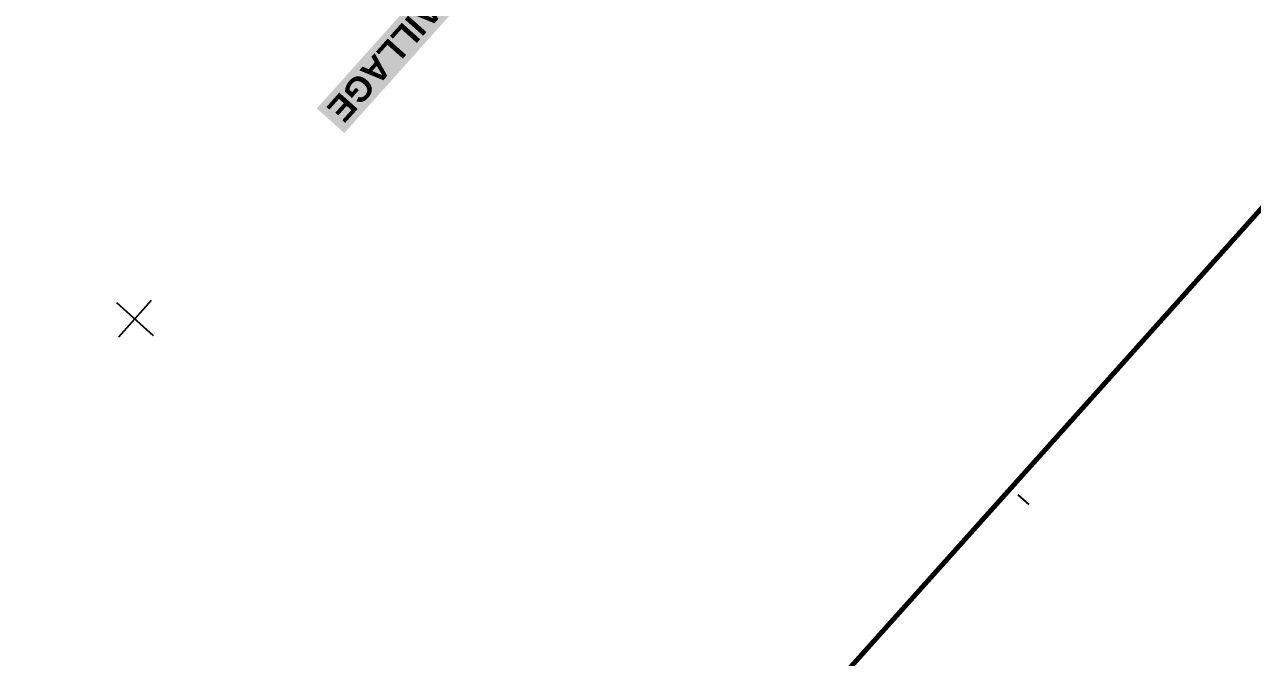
# Model space of a CAD drawing. Header units: metres. Extents: x -2858 to 512, y -1995 to 1252.
# Drawn here: x -2042.09 to -2017.17, y -1578.5 to -1565.65 of the extents above; entities that cross this region are included whole.
import ezdxf
from ezdxf import colors
from ezdxf.entities.mleader import LeaderData, LeaderLine
from ezdxf.math import Vec2, Vec3

# ---------------------------------------------------------------- set-up
doc = ezdxf.new("R2010")
doc.units = ezdxf.units.M
for name, color, linetype in [('11-TEL-TXT', 6, 'Continuous'), ('Carroyage(2)', 7, 'Continuous'), ('Carroyage(2)_Croix', 7, 'Continuous')]:
    doc.layers.add(name, color=color, linetype=linetype)
doc.styles.add('ARIAL GRAS', font='arialbd.ttf')

# ---------------------------------------------------------------- blocks, each defined once
blk = doc.blocks.new('_None')

msp = doc.modelspace()

# ---------------------------------------------------------------- linework, layer by layer
at = {"layer": 'Carroyage(2)'}
msp.add_line((-2021.703, -1575.399), (-2021.927, -1575.199), dxfattribs=at)
at = {"layer": 'Carroyage(2)', "const_width": 0.1}
msp.add_lwpolyline([(-2176.72, -1585.733), (-2096.183, -1657.839), (-1938.363, -1481.564), (-2062.783, -1370.17), (-2192.921, -1515.526)], dxfattribs=at)
at = {"layer": 'Carroyage(2)_Croix'}
for p, q in [((-2040.227, -1571.294), (-2039.482, -1571.961)), ((-2039.521, -1571.255), (-2040.188, -1572))]:
    msp.add_line(p, q, dxfattribs=at)

# ---------------------------------------------------------------- next in the draw order: leaders
at = {"layer": '11-TEL-TXT', "color": 1}
ml = msp.add_multileader_mtext('Standard', dxfattribs=at)
ml.set_content('DEBROUSSAILLAGE', color=1, style='ARIAL GRAS')
ml.set_leader_properties()
ml.set_arrow_properties(name='NONE')
ml.build(insert=Vec2(0, 0))
ml.multileader.update_dxf_attribs({"arrow_head_size": 0.5, "scale": 0.125})
ctx = ml.context
ctx.base_point, ctx.scale, ctx.char_height, ctx.arrow_head_size, ctx.landing_gap_size, ctx.plane_origin, ctx.plane_x_axis, ctx.plane_y_axis = Vec3(-2030.951, -1562.088), 0.125, 0.5, 0.5, 0.25, Vec3(-2031.747, -1563.498), Vec3(-0.66703, -0.745031), Vec3(0.745031, -0.66703)
notes = []
notes.append((ctx, [(1, (1, 1, 0), (-2030.547, -1561.637), (-0.66703, -0.745031), 0.605, [(0, [(-2031.131, -1552.14)], 0, [])])]))
ctx.mtext.insert, ctx.mtext.text_direction, ctx.mtext.line_spacing_factor, ctx.mtext.flow_direction = Vec3(-2030.928, -1562.444), Vec3(-0.66703, -0.745031), 0.9, 5
ctx.mtext.has_bg_fill, ctx.mtext.bg_color, ctx.mtext.bg_scale_factor, ctx.mtext.bg_transparency, ctx.mtext.use_window_bg_color = 1, -1023410125, 1.25, 0, 0
for ctx, leaders in notes:
    for number, flags, end, landing, length, lines in leaders:
        leader = LeaderData()
        leader.index, (leader.has_last_leader_line, leader.has_dogleg_vector, leader.attachment_direction) = number, flags
        leader.last_leader_point, leader.dogleg_vector, leader.dogleg_length = Vec3(end), Vec3(landing), length
        for number, points, colour, breaks in lines:
            line = LeaderLine()
            line.index, line.vertices, line.color, line.breaks = number, Vec3.list(points), colors.encode_raw_color(colour), breaks
            leader.lines.append(line)
        ctx.leaders.append(leader)

doc.saveas('drawing.dxf')
